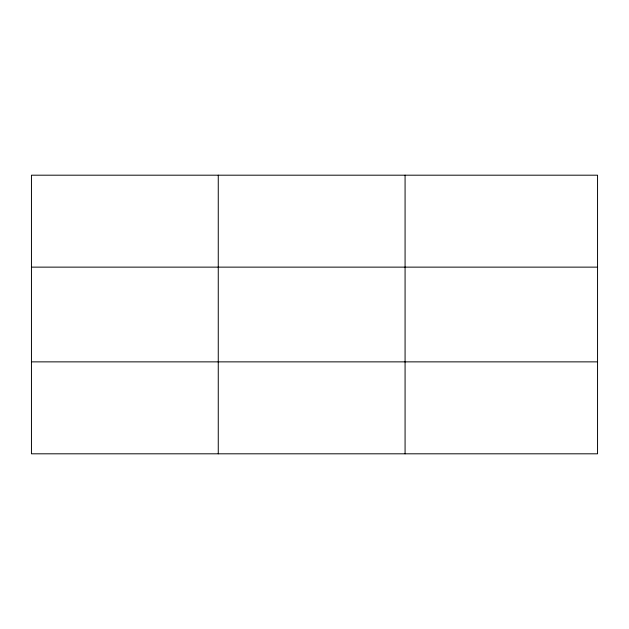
<?xml version="1.0" encoding="UTF-8"?>
<svg xmlns="http://www.w3.org/2000/svg" width="629" height="629" viewBox="0 0 629 629"><rect width="100%" height="100%" fill="white"/><g stroke="black" fill="none" stroke-linecap="round" stroke-linejoin="round"><path stroke-width="0.94" d="M218.263 175.192L218.263 453.808M405.076 175.192L405.076 453.808M597.55 267.136L597.55 175.192L31.45 175.192L31.45 453.808L597.55 453.808L597.55 267.136L31.45 267.136M31.45 361.864L597.55 361.864"/></g></svg>
